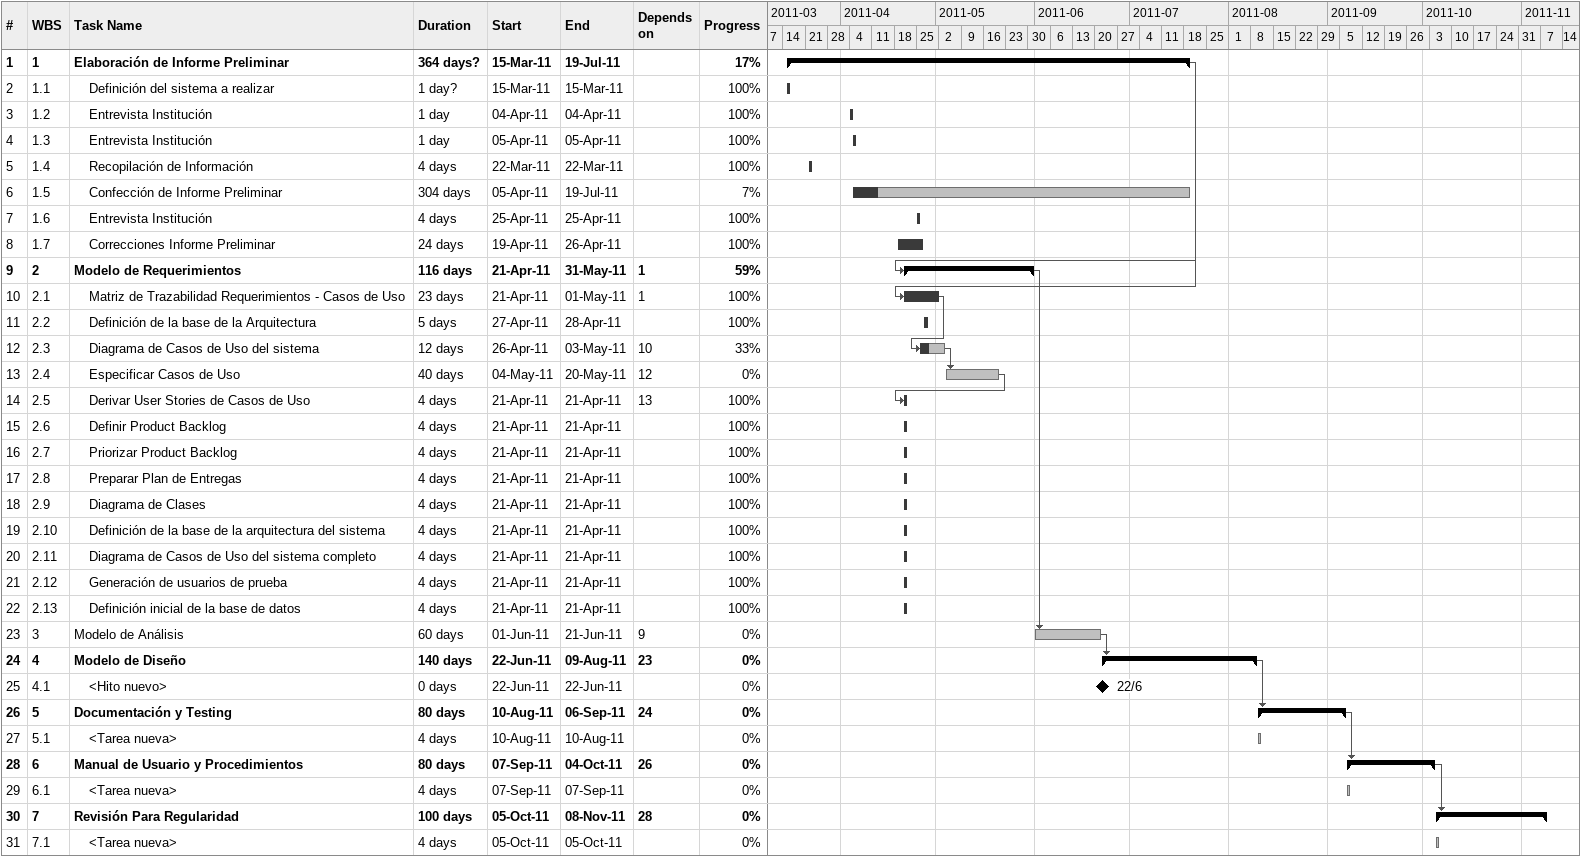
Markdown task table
| ID | WBS | Task | Duration | Start | Finish | Predecessors | % complete |
|---|---|---|---|---|---|---|---|
| 1 | 1 | **Elaboración de Informe Preliminar** | 364d? | 2011-03-15 | 2011-07-19 |  | 17 |
| 2 | 1.1 | Definición del sistema a realizar | 1d? | 2011-03-15 | 2011-03-15 |  | 100 |
| 3 | 1.2 | Entrevista Institución | 1d | 2011-04-04 | 2011-04-04 |  | 100 |
| 4 | 1.3 | Entrevista Institución | 1d | 2011-04-05 | 2011-04-05 |  | 100 |
| 5 | 1.4 | Recopilación de Información | 4d | 2011-03-22 | 2011-03-22 |  | 100 |
| 6 | 1.5 | Confección de Informe Preliminar | 304d | 2011-04-05 | 2011-07-19 |  | 7 |
| 7 | 1.6 | Entrevista Institución | 4d | 2011-04-25 | 2011-04-25 |  | 100 |
| 8 | 1.7 | Correcciones Informe Preliminar | 24d | 2011-04-19 | 2011-04-26 |  | 100 |
| 9 | 2 | **Modelo de Requerimientos** | 116d | 2011-04-21 | 2011-05-31 | 1 | 59 |
| 10 | 2.1 | Matriz de Trazabilidad Requerimientos - Casos de Uso | 23d | 2011-04-21 | 2011-05-01 | 1 | 100 |
| 11 | 2.2 | Definición de la base de la Arquitectura | 5d | 2011-04-27 | 2011-04-28 |  | 100 |
| 12 | 2.3 | Diagrama de Casos de Uso del sistema | 12d | 2011-04-26 | 2011-05-03 | 10 | 33 |
| 13 | 2.4 | Especificar Casos de Uso | 40d | 2011-05-04 | 2011-05-20 | 12 | 0 |
| 14 | 2.5 | Derivar User Stories de Casos de Uso | 4d | 2011-04-21 | 2011-04-21 | 13 | 100 |
| 15 | 2.6 | Definir Product Backlog | 4d | 2011-04-21 | 2011-04-21 |  | 100 |
| 16 | 2.7 | Priorizar Product Backlog | 4d | 2011-04-21 | 2011-04-21 |  | 100 |
| 17 | 2.8 | Preparar Plan de Entregas | 4d | 2011-04-21 | 2011-04-21 |  | 100 |
| 18 | 2.9 | Diagrama de Clases | 4d | 2011-04-21 | 2011-04-21 |  | 100 |
| 19 | 2.10 | Definición de la base de la arquitectura del sistema | 4d | 2011-04-21 | 2011-04-21 |  | 100 |
| 20 | 2.11 | Diagrama de Casos de Uso del sistema completo | 4d | 2011-04-21 | 2011-04-21 |  | 100 |
| 21 | 2.12 | Generación de usuarios de prueba | 4d | 2011-04-21 | 2011-04-21 |  | 100 |
| 22 | 2.13 | Definición inicial de la base de datos | 4d | 2011-04-21 | 2011-04-21 |  | 100 |
| 23 | 3 | Modelo de Análisis | 60d | 2011-06-01 | 2011-06-21 | 9 | 0 |
| 24 | 4 | **Modelo de Diseño** | 140d | 2011-06-22 | 2011-08-09 | 23 | 0 |
| 25 | 4.1 | <Hito nuevo> | 0d | 2011-06-22 | 2011-06-22 |  | 0 |
| 26 | 5 | **Documentación y Testing** | 80d | 2011-08-10 | 2011-09-06 | 24 | 0 |
| 27 | 5.1 | <Tarea nueva> | 4d | 2011-08-10 | 2011-08-10 |  | 0 |
| 28 | 6 | **Manual de Usuario y Procedimientos** | 80d | 2011-09-07 | 2011-10-04 | 26 | 0 |
| 29 | 6.1 | <Tarea nueva> | 4d | 2011-09-07 | 2011-09-07 |  | 0 |
| 30 | 7 | **Revisión Para Regularidad** | 100d | 2011-10-05 | 2011-11-08 | 28 | 0 |
| 31 | 7.1 | <Tarea nueva> | 4d | 2011-10-05 | 2011-10-05 |  | 0 |
